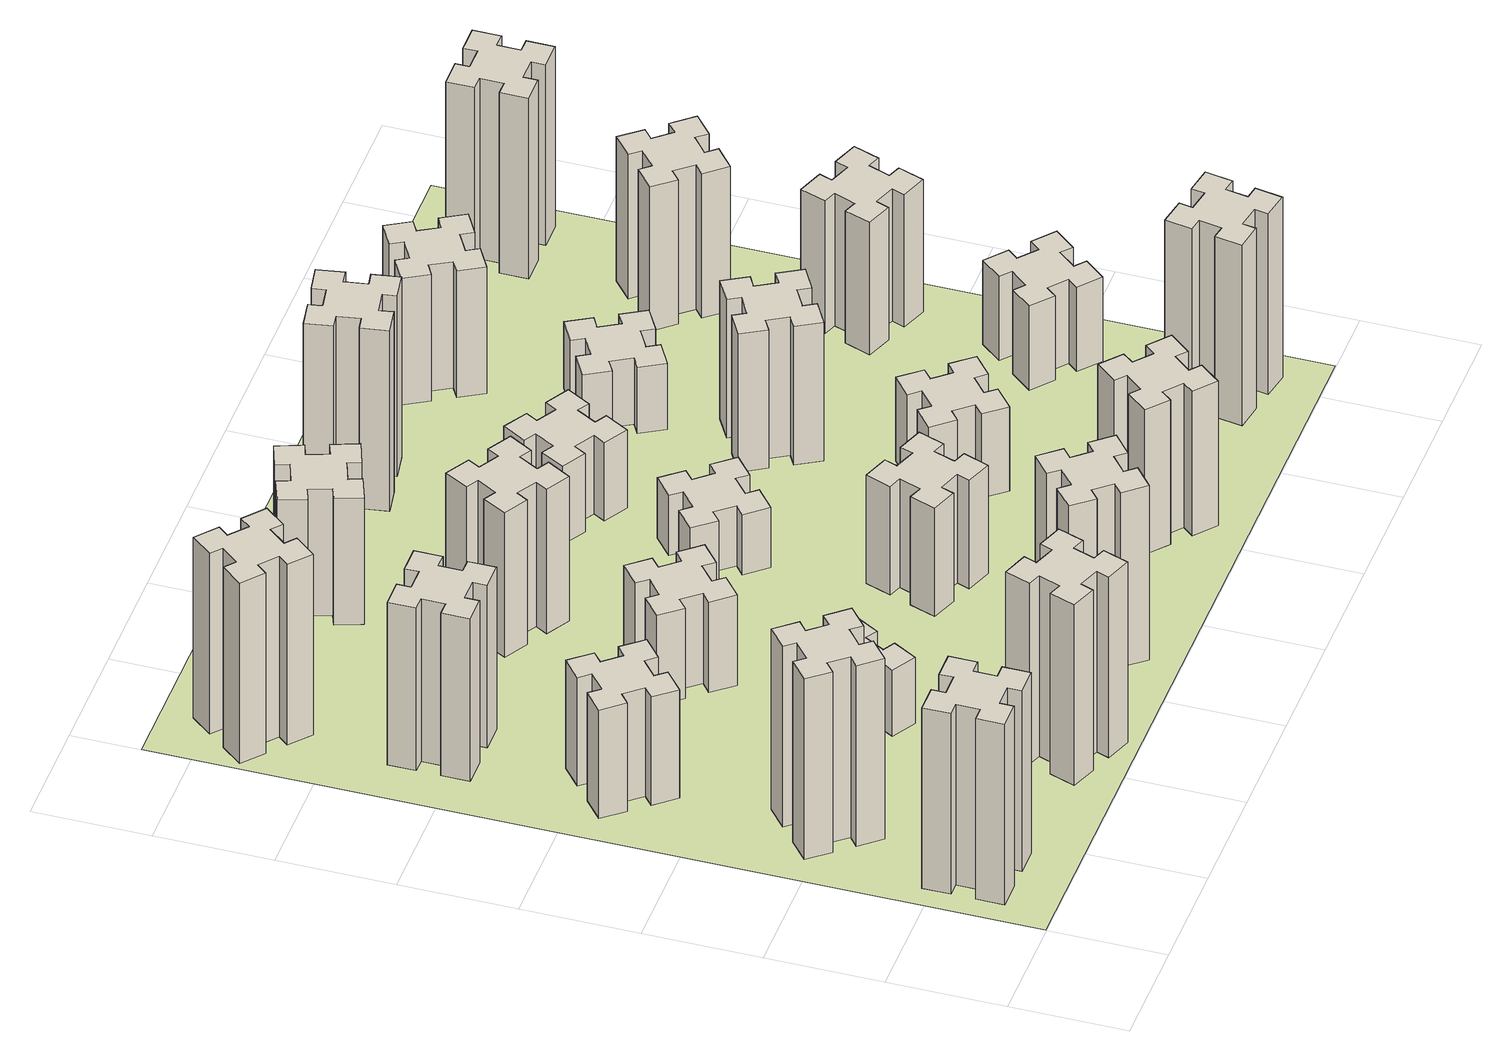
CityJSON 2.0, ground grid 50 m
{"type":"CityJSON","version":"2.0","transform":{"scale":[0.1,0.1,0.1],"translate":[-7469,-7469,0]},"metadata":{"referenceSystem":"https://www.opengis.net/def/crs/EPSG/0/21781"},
"CityObjects":{
"building1":{"type":"Building","attributes":{"class":"1000","function":"1000","usage":"1000","yearOfConstruction":2016,"roofType":"1000","measuredHeight":90,"storeysAboveGround":30,"storeysBelowGround":0},"geometry":[{"type":"Solid","lod":"1","boundaries":[[[[0,1,2,3,4,5,6,7,8,9,10,11,12,13,14,15,16,17,18,19]],[[17,16,20,21]],[[16,15,22,20]],[[15,14,23,22]],[[14,13,24,23]],[[13,12,25,24]],[[12,11,26,25]],[[11,10,27,26]],[[10,9,28,27]],[[9,8,29,28]],[[8,7,30,29]],[[7,6,31,30]],[[6,5,32,31]],[[5,4,33,32]],[[4,3,34,33]],[[3,2,35,34]],[[2,1,36,35]],[[1,0,37,36]],[[0,19,38,37]],[[19,18,39,38]],[[18,17,21,39]],[[24,25,26,27,28,29,30,31,32,33,34,35,36,37,38,39,21,20,22,23]]]]}]},
"building2":{"type":"Building","attributes":{"class":"1000","function":"1000","usage":"1000","yearOfConstruction":2016,"roofType":"1000","measuredHeight":90,"storeysAboveGround":30,"storeysBelowGround":0},"geometry":[{"type":"Solid","lod":"1","boundaries":[[[[40,41,42,43,44,45,46,47,48,49,50,51,52,53,54,55,56,57,58,59]],[[57,56,60,61]],[[56,55,62,60]],[[55,54,63,62]],[[54,53,64,63]],[[53,52,65,64]],[[52,51,66,65]],[[51,50,67,66]],[[50,49,68,67]],[[49,48,69,68]],[[48,47,70,69]],[[47,46,71,70]],[[46,45,72,71]],[[45,44,73,72]],[[44,43,74,73]],[[43,42,75,74]],[[42,41,76,75]],[[41,40,77,76]],[[40,59,78,77]],[[59,58,79,78]],[[58,57,61,79]],[[64,65,66,67,68,69,70,71,72,73,74,75,76,77,78,79,61,60,62,63]]]]}]},
"building3":{"type":"Building","attributes":{"class":"1000","function":"1000","usage":"1000","yearOfConstruction":2016,"roofType":"1000","measuredHeight":54,"storeysAboveGround":30,"storeysBelowGround":0},"geometry":[{"type":"Solid","lod":"1","boundaries":[[[[80,81,82,83,84,85,86,87,88,89,90,91,92,93,94,95,96,97,98,99]],[[97,96,100,101]],[[96,95,102,100]],[[95,94,103,102]],[[94,93,104,103]],[[93,92,105,104]],[[92,91,106,105]],[[91,90,107,106]],[[90,89,108,107]],[[89,88,109,108]],[[88,87,110,109]],[[87,86,111,110]],[[86,85,112,111]],[[85,84,113,112]],[[84,83,114,113]],[[83,82,115,114]],[[82,81,116,115]],[[81,80,117,116]],[[80,99,118,117]],[[99,98,119,118]],[[98,97,101,119]],[[104,105,106,107,108,109,110,111,112,113,114,115,116,117,118,119,101,100,102,103]]]]}]},
"building4":{"type":"Building","attributes":{"class":"1000","function":"1000","usage":"1000","yearOfConstruction":2016,"roofType":"1000","measuredHeight":81,"storeysAboveGround":30,"storeysBelowGround":0},"geometry":[{"type":"Solid","lod":"1","boundaries":[[[[120,121,122,123,124,125,126,127,128,129,130,131,132,133,134,135,136,137,138,139]],[[137,136,140,141]],[[136,135,142,140]],[[135,134,143,142]],[[134,133,144,143]],[[133,132,145,144]],[[132,131,146,145]],[[131,130,147,146]],[[130,129,148,147]],[[129,128,149,148]],[[128,127,150,149]],[[127,126,151,150]],[[126,125,152,151]],[[125,124,153,152]],[[124,123,154,153]],[[123,122,155,154]],[[122,121,156,155]],[[121,120,157,156]],[[120,139,158,157]],[[139,138,159,158]],[[138,137,141,159]],[[144,145,146,147,148,149,150,151,152,153,154,155,156,157,158,159,141,140,142,143]]]]}]},
"building5":{"type":"Building","attributes":{"class":"1000","function":"1000","usage":"1000","yearOfConstruction":2016,"roofType":"1000","measuredHeight":90,"storeysAboveGround":30,"storeysBelowGround":0},"geometry":[{"type":"Solid","lod":"1","boundaries":[[[[160,161,162,163,164,165,166,167,168,169,170,171,172,173,174,175,176,177,178,179]],[[177,176,180,181]],[[176,175,182,180]],[[175,174,183,182]],[[174,173,184,183]],[[173,172,185,184]],[[172,171,186,185]],[[171,170,187,186]],[[170,169,188,187]],[[169,168,189,188]],[[168,167,190,189]],[[167,166,191,190]],[[166,165,192,191]],[[165,164,193,192]],[[164,163,194,193]],[[163,162,195,194]],[[162,161,196,195]],[[161,160,197,196]],[[160,179,198,197]],[[179,178,199,198]],[[178,177,181,199]],[[184,185,186,187,188,189,190,191,192,193,194,195,196,197,198,199,181,180,182,183]]]]}]},
"building6":{"type":"Building","attributes":{"class":"1000","function":"1000","usage":"1000","yearOfConstruction":2016,"roofType":"1000","measuredHeight":90,"storeysAboveGround":30,"storeysBelowGround":0},"geometry":[{"type":"Solid","lod":"1","boundaries":[[[[200,201,202,203,204,205,206,207,208,209,210,211,212,213,214,215,216,217,218,219]],[[217,216,220,221]],[[216,215,222,220]],[[215,214,223,222]],[[214,213,224,223]],[[213,212,225,224]],[[212,211,226,225]],[[211,210,227,226]],[[210,209,228,227]],[[209,208,229,228]],[[208,207,230,229]],[[207,206,231,230]],[[206,205,232,231]],[[205,204,233,232]],[[204,203,234,233]],[[203,202,235,234]],[[202,201,236,235]],[[201,200,237,236]],[[200,219,238,237]],[[219,218,239,238]],[[218,217,221,239]],[[224,225,226,227,228,229,230,231,232,233,234,235,236,237,238,239,221,220,222,223]]]]}]},
"building7":{"type":"Building","attributes":{"class":"1000","function":"1000","usage":"1000","yearOfConstruction":2016,"roofType":"1000","measuredHeight":33,"storeysAboveGround":30,"storeysBelowGround":0},"geometry":[{"type":"Solid","lod":"1","boundaries":[[[[240,241,242,243,244,245,246,247,248,249,250,251,252,253,254,255,256,257,258,259]],[[257,256,260,261]],[[256,255,262,260]],[[255,254,263,262]],[[254,253,264,263]],[[253,252,265,264]],[[252,251,266,265]],[[251,250,267,266]],[[250,249,268,267]],[[249,248,269,268]],[[248,247,270,269]],[[247,246,271,270]],[[246,245,272,271]],[[245,244,273,272]],[[244,243,274,273]],[[243,242,275,274]],[[242,241,276,275]],[[241,240,277,276]],[[240,259,278,277]],[[259,258,279,278]],[[258,257,261,279]],[[264,265,266,267,268,269,270,271,272,273,274,275,276,277,278,279,261,260,262,263]]]]}]},
"building8":{"type":"Building","attributes":{"class":"1000","function":"1000","usage":"1000","yearOfConstruction":2016,"roofType":"1000","measuredHeight":45,"storeysAboveGround":30,"storeysBelowGround":0},"geometry":[{"type":"Solid","lod":"1","boundaries":[[[[280,281,282,283,284,285,286,287,288,289,290,291,292,293,294,295,296,297,298,299]],[[297,296,300,301]],[[296,295,302,300]],[[295,294,303,302]],[[294,293,304,303]],[[293,292,305,304]],[[292,291,306,305]],[[291,290,307,306]],[[290,289,308,307]],[[289,288,309,308]],[[288,287,310,309]],[[287,286,311,310]],[[286,285,312,311]],[[285,284,313,312]],[[284,283,314,313]],[[283,282,315,314]],[[282,281,316,315]],[[281,280,317,316]],[[280,299,318,317]],[[299,298,319,318]],[[298,297,301,319]],[[304,305,306,307,308,309,310,311,312,313,314,315,316,317,318,319,301,300,302,303]]]]}]},
"building9":{"type":"Building","attributes":{"class":"1000","function":"1000","usage":"1000","yearOfConstruction":2016,"roofType":"1000","measuredHeight":87,"storeysAboveGround":30,"storeysBelowGround":0},"geometry":[{"type":"Solid","lod":"1","boundaries":[[[[320,321,322,323,324,325,326,327,328,329,330,331,332,333,334,335,336,337,338,339]],[[337,336,340,341]],[[336,335,342,340]],[[335,334,343,342]],[[334,333,344,343]],[[333,332,345,344]],[[332,331,346,345]],[[331,330,347,346]],[[330,329,348,347]],[[329,328,349,348]],[[328,327,350,349]],[[327,326,351,350]],[[326,325,352,351]],[[325,324,353,352]],[[324,323,354,353]],[[323,322,355,354]],[[322,321,356,355]],[[321,320,357,356]],[[320,339,358,357]],[[339,338,359,358]],[[338,337,341,359]],[[344,345,346,347,348,349,350,351,352,353,354,355,356,357,358,359,341,340,342,343]]]]}]},
"building10":{"type":"Building","attributes":{"class":"1000","function":"1000","usage":"1000","yearOfConstruction":2016,"roofType":"1000","measuredHeight":72,"storeysAboveGround":30,"storeysBelowGround":0},"geometry":[{"type":"Solid","lod":"1","boundaries":[[[[360,361,362,363,364,365,366,367,368,369,370,371,372,373,374,375,376,377,378,379]],[[377,376,380,381]],[[376,375,382,380]],[[375,374,383,382]],[[374,373,384,383]],[[373,372,385,384]],[[372,371,386,385]],[[371,370,387,386]],[[370,369,388,387]],[[369,368,389,388]],[[368,367,390,389]],[[367,366,391,390]],[[366,365,392,391]],[[365,364,393,392]],[[364,363,394,393]],[[363,362,395,394]],[[362,361,396,395]],[[361,360,397,396]],[[360,379,398,397]],[[379,378,399,398]],[[378,377,381,399]],[[384,385,386,387,388,389,390,391,392,393,394,395,396,397,398,399,381,380,382,383]]]]}]},
"building11":{"type":"Building","attributes":{"class":"1000","function":"1000","usage":"1000","yearOfConstruction":2016,"roofType":"1000","measuredHeight":63,"storeysAboveGround":30,"storeysBelowGround":0},"geometry":[{"type":"Solid","lod":"1","boundaries":[[[[400,401,402,403,404,405,406,407,408,409,410,411,412,413,414,415,416,417,418,419]],[[417,416,420,421]],[[416,415,422,420]],[[415,414,423,422]],[[414,413,424,423]],[[413,412,425,424]],[[412,411,426,425]],[[411,410,427,426]],[[410,409,428,427]],[[409,408,429,428]],[[408,407,430,429]],[[407,406,431,430]],[[406,405,432,431]],[[405,404,433,432]],[[404,403,434,433]],[[403,402,435,434]],[[402,401,436,435]],[[401,400,437,436]],[[400,419,438,437]],[[419,418,439,438]],[[418,417,421,439]],[[424,425,426,427,428,429,430,431,432,433,434,435,436,437,438,439,421,420,422,423]]]]}]},
"building12":{"type":"Building","attributes":{"class":"1000","function":"1000","usage":"1000","yearOfConstruction":2016,"roofType":"1000","measuredHeight":54,"storeysAboveGround":30,"storeysBelowGround":0},"geometry":[{"type":"Solid","lod":"1","boundaries":[[[[440,441,442,443,444,445,446,447,448,449,450,451,452,453,454,455,456,457,458,459]],[[457,456,460,461]],[[456,455,462,460]],[[455,454,463,462]],[[454,453,464,463]],[[453,452,465,464]],[[452,451,466,465]],[[451,450,467,466]],[[450,449,468,467]],[[449,448,469,468]],[[448,447,470,469]],[[447,446,471,470]],[[446,445,472,471]],[[445,444,473,472]],[[444,443,474,473]],[[443,442,475,474]],[[442,441,476,475]],[[441,440,477,476]],[[440,459,478,477]],[[459,458,479,478]],[[458,457,461,479]],[[464,465,466,467,468,469,470,471,472,473,474,475,476,477,478,479,461,460,462,463]]]]}]},
"building13":{"type":"Building","attributes":{"class":"1000","function":"1000","usage":"1000","yearOfConstruction":2016,"roofType":"1000","measuredHeight":30,"storeysAboveGround":30,"storeysBelowGround":0},"geometry":[{"type":"Solid","lod":"1","boundaries":[[[[480,481,482,483,484,485,486,487,488,489,490,491,492,493,494,495,496,497,498,499]],[[497,496,500,501]],[[496,495,502,500]],[[495,494,503,502]],[[494,493,504,503]],[[493,492,505,504]],[[492,491,506,505]],[[491,490,507,506]],[[490,489,508,507]],[[489,488,509,508]],[[488,487,510,509]],[[487,486,511,510]],[[486,485,512,511]],[[485,484,513,512]],[[484,483,514,513]],[[483,482,515,514]],[[482,481,516,515]],[[481,480,517,516]],[[480,499,518,517]],[[499,498,519,518]],[[498,497,501,519]],[[504,505,506,507,508,509,510,511,512,513,514,515,516,517,518,519,501,500,502,503]]]]}]},
"building14":{"type":"Building","attributes":{"class":"1000","function":"1000","usage":"1000","yearOfConstruction":2016,"roofType":"1000","measuredHeight":72,"storeysAboveGround":30,"storeysBelowGround":0},"geometry":[{"type":"Solid","lod":"1","boundaries":[[[[520,521,522,523,524,525,526,527,528,529,530,531,532,533,534,535,536,537,538,539]],[[537,536,540,541]],[[536,535,542,540]],[[535,534,543,542]],[[534,533,544,543]],[[533,532,545,544]],[[532,531,546,545]],[[531,530,547,546]],[[530,529,548,547]],[[529,528,549,548]],[[528,527,550,549]],[[527,526,551,550]],[[526,525,552,551]],[[525,524,553,552]],[[524,523,554,553]],[[523,522,555,554]],[[522,521,556,555]],[[521,520,557,556]],[[520,539,558,557]],[[539,538,559,558]],[[538,537,541,559]],[[544,545,546,547,548,549,550,551,552,553,554,555,556,557,558,559,541,540,542,543]]]]}]},
"building15":{"type":"Building","attributes":{"class":"1000","function":"1000","usage":"1000","yearOfConstruction":2016,"roofType":"1000","measuredHeight":39,"storeysAboveGround":30,"storeysBelowGround":0},"geometry":[{"type":"Solid","lod":"1","boundaries":[[[[560,561,562,563,564,565,566,567,568,569,570,571,572,573,574,575,576,577,578,579]],[[577,576,580,581]],[[576,575,582,580]],[[575,574,583,582]],[[574,573,584,583]],[[573,572,585,584]],[[572,571,586,585]],[[571,570,587,586]],[[570,569,588,587]],[[569,568,589,588]],[[568,567,590,589]],[[567,566,591,590]],[[566,565,592,591]],[[565,564,593,592]],[[564,563,594,593]],[[563,562,595,594]],[[562,561,596,595]],[[561,560,597,596]],[[560,579,598,597]],[[579,578,599,598]],[[578,577,581,599]],[[584,585,586,587,588,589,590,591,592,593,594,595,596,597,598,599,581,580,582,583]]]]}]},
"building16":{"type":"Building","attributes":{"class":"1000","function":"1000","usage":"1000","yearOfConstruction":2016,"roofType":"1000","measuredHeight":90,"storeysAboveGround":30,"storeysBelowGround":0},"geometry":[{"type":"Solid","lod":"1","boundaries":[[[[600,601,602,603,604,605,606,607,608,609,610,611,612,613,614,615,616,617,618,619]],[[617,616,620,621]],[[616,615,622,620]],[[615,614,623,622]],[[614,613,624,623]],[[613,612,625,624]],[[612,611,626,625]],[[611,610,627,626]],[[610,609,628,627]],[[609,608,629,628]],[[608,607,630,629]],[[607,606,631,630]],[[606,605,632,631]],[[605,604,633,632]],[[604,603,634,633]],[[603,602,635,634]],[[602,601,636,635]],[[601,600,637,636]],[[600,619,638,637]],[[619,618,639,638]],[[618,617,621,639]],[[624,625,626,627,628,629,630,631,632,633,634,635,636,637,638,639,621,620,622,623]]]]}]},
"building17":{"type":"Building","attributes":{"class":"1000","function":"1000","usage":"1000","yearOfConstruction":2016,"roofType":"1000","measuredHeight":42,"storeysAboveGround":30,"storeysBelowGround":0},"geometry":[{"type":"Solid","lod":"1","boundaries":[[[[640,641,642,643,644,645,646,647,648,649,650,651,652,653,654,655,656,657,658,659]],[[657,656,660,661]],[[656,655,662,660]],[[655,654,663,662]],[[654,653,664,663]],[[653,652,665,664]],[[652,651,666,665]],[[651,650,667,666]],[[650,649,668,667]],[[649,648,669,668]],[[648,647,670,669]],[[647,646,671,670]],[[646,645,672,671]],[[645,644,673,672]],[[644,643,674,673]],[[643,642,675,674]],[[642,641,676,675]],[[641,640,677,676]],[[640,659,678,677]],[[659,658,679,678]],[[658,657,661,679]],[[664,665,666,667,668,669,670,671,672,673,674,675,676,677,678,679,661,660,662,663]]]]}]},
"building18":{"type":"Building","attributes":{"class":"1000","function":"1000","usage":"1000","yearOfConstruction":2016,"roofType":"1000","measuredHeight":69,"storeysAboveGround":30,"storeysBelowGround":0},"geometry":[{"type":"Solid","lod":"1","boundaries":[[[[680,681,682,683,684,685,686,687,688,689,690,691,692,693,694,695,696,697,698,699]],[[697,696,700,701]],[[696,695,702,700]],[[695,694,703,702]],[[694,693,704,703]],[[693,692,705,704]],[[692,691,706,705]],[[691,690,707,706]],[[690,689,708,707]],[[689,688,709,708]],[[688,687,710,709]],[[687,686,711,710]],[[686,685,712,711]],[[685,684,713,712]],[[684,683,714,713]],[[683,682,715,714]],[[682,681,716,715]],[[681,680,717,716]],[[680,699,718,717]],[[699,698,719,718]],[[698,697,701,719]],[[704,705,706,707,708,709,710,711,712,713,714,715,716,717,718,719,701,700,702,703]]]]}]},
"building19":{"type":"Building","attributes":{"class":"1000","function":"1000","usage":"1000","yearOfConstruction":2016,"roofType":"1000","measuredHeight":33,"storeysAboveGround":30,"storeysBelowGround":0},"geometry":[{"type":"Solid","lod":"1","boundaries":[[[[720,721,722,723,724,725,726,727,728,729,730,731,732,733,734,735,736,737,738,739]],[[737,736,740,741]],[[736,735,742,740]],[[735,734,743,742]],[[734,733,744,743]],[[733,732,745,744]],[[732,731,746,745]],[[731,730,747,746]],[[730,729,748,747]],[[729,728,749,748]],[[728,727,750,749]],[[727,726,751,750]],[[726,725,752,751]],[[725,724,753,752]],[[724,723,754,753]],[[723,722,755,754]],[[722,721,756,755]],[[721,720,757,756]],[[720,739,758,757]],[[739,738,759,758]],[[738,737,741,759]],[[744,745,746,747,748,749,750,751,752,753,754,755,756,757,758,759,741,740,742,743]]]]}]},
"building20":{"type":"Building","attributes":{"class":"1000","function":"1000","usage":"1000","yearOfConstruction":2016,"roofType":"1000","measuredHeight":90,"storeysAboveGround":30,"storeysBelowGround":0},"geometry":[{"type":"Solid","lod":"1","boundaries":[[[[760,761,762,763,764,765,766,767,768,769,770,771,772,773,774,775,776,777,778,779]],[[777,776,780,781]],[[776,775,782,780]],[[775,774,783,782]],[[774,773,784,783]],[[773,772,785,784]],[[772,771,786,785]],[[771,770,787,786]],[[770,769,788,787]],[[769,768,789,788]],[[768,767,790,789]],[[767,766,791,790]],[[766,765,792,791]],[[765,764,793,792]],[[764,763,794,793]],[[763,762,795,794]],[[762,761,796,795]],[[761,760,797,796]],[[760,779,798,797]],[[779,778,799,798]],[[778,777,781,799]],[[784,785,786,787,788,789,790,791,792,793,794,795,796,797,798,799,781,780,782,783]]]]}]},
"building21":{"type":"Building","attributes":{"class":"1000","function":"1000","usage":"1000","yearOfConstruction":2016,"roofType":"1000","measuredHeight":63,"storeysAboveGround":30,"storeysBelowGround":0},"geometry":[{"type":"Solid","lod":"1","boundaries":[[[[800,801,802,803,804,805,806,807,808,809,810,811,812,813,814,815,816,817,818,819]],[[817,816,820,821]],[[816,815,822,820]],[[815,814,823,822]],[[814,813,824,823]],[[813,812,825,824]],[[812,811,826,825]],[[811,810,827,826]],[[810,809,828,827]],[[809,808,829,828]],[[808,807,830,829]],[[807,806,831,830]],[[806,805,832,831]],[[805,804,833,832]],[[804,803,834,833]],[[803,802,835,834]],[[802,801,836,835]],[[801,800,837,836]],[[800,819,838,837]],[[819,818,839,838]],[[818,817,821,839]],[[824,825,826,827,828,829,830,831,832,833,834,835,836,837,838,839,821,820,822,823]]]]}]},
"building22":{"type":"Building","attributes":{"class":"1000","function":"1000","usage":"1000","yearOfConstruction":2016,"roofType":"1000","measuredHeight":42,"storeysAboveGround":30,"storeysBelowGround":0},"geometry":[{"type":"Solid","lod":"1","boundaries":[[[[840,841,842,843,844,845,846,847,848,849,850,851,852,853,854,855,856,857,858,859]],[[857,856,860,861]],[[856,855,862,860]],[[855,854,863,862]],[[854,853,864,863]],[[853,852,865,864]],[[852,851,866,865]],[[851,850,867,866]],[[850,849,868,867]],[[849,848,869,868]],[[848,847,870,869]],[[847,846,871,870]],[[846,845,872,871]],[[845,844,873,872]],[[844,843,874,873]],[[843,842,875,874]],[[842,841,876,875]],[[841,840,877,876]],[[840,859,878,877]],[[859,858,879,878]],[[858,857,861,879]],[[864,865,866,867,868,869,870,871,872,873,874,875,876,877,878,879,861,860,862,863]]]]}]},
"building23":{"type":"Building","attributes":{"class":"1000","function":"1000","usage":"1000","yearOfConstruction":2016,"roofType":"1000","measuredHeight":66,"storeysAboveGround":30,"storeysBelowGround":0},"geometry":[{"type":"Solid","lod":"1","boundaries":[[[[880,881,882,883,884,885,886,887,888,889,890,891,892,893,894,895,896,897,898,899]],[[897,896,900,901]],[[896,895,902,900]],[[895,894,903,902]],[[894,893,904,903]],[[893,892,905,904]],[[892,891,906,905]],[[891,890,907,906]],[[890,889,908,907]],[[889,888,909,908]],[[888,887,910,909]],[[887,886,911,910]],[[886,885,912,911]],[[885,884,913,912]],[[884,883,914,913]],[[883,882,915,914]],[[882,881,916,915]],[[881,880,917,916]],[[880,899,918,917]],[[899,898,919,918]],[[898,897,901,919]],[[904,905,906,907,908,909,910,911,912,913,914,915,916,917,918,919,901,900,902,903]]]]}]},
"building24":{"type":"Building","attributes":{"class":"1000","function":"1000","usage":"1000","yearOfConstruction":2016,"roofType":"1000","measuredHeight":72,"storeysAboveGround":30,"storeysBelowGround":0},"geometry":[{"type":"Solid","lod":"1","boundaries":[[[[920,921,922,923,924,925,926,927,928,929,930,931,932,933,934,935,936,937,938,939]],[[937,936,940,941]],[[936,935,942,940]],[[935,934,943,942]],[[934,933,944,943]],[[933,932,945,944]],[[932,931,946,945]],[[931,930,947,946]],[[930,929,948,947]],[[929,928,949,948]],[[928,927,950,949]],[[927,926,951,950]],[[926,925,952,951]],[[925,924,953,952]],[[924,923,954,953]],[[923,922,955,954]],[[922,921,956,955]],[[921,920,957,956]],[[920,939,958,957]],[[939,938,959,958]],[[938,937,941,959]],[[944,945,946,947,948,949,950,951,952,953,954,955,956,957,958,959,941,940,942,943]]]]}]},
"building25":{"type":"Building","attributes":{"class":"1000","function":"1000","usage":"1000","yearOfConstruction":2016,"roofType":"1000","measuredHeight":90,"storeysAboveGround":30,"storeysBelowGround":0},"geometry":[{"type":"Solid","lod":"1","boundaries":[[[[960,961,962,963,964,965,966,967,968,969,970,971,972,973,974,975,976,977,978,979]],[[977,976,980,981]],[[976,975,982,980]],[[975,974,983,982]],[[974,973,984,983]],[[973,972,985,984]],[[972,971,986,985]],[[971,970,987,986]],[[970,969,988,987]],[[969,968,989,988]],[[968,967,990,989]],[[967,966,991,990]],[[966,965,992,991]],[[965,964,993,992]],[[964,963,994,993]],[[963,962,995,994]],[[962,961,996,995]],[[961,960,997,996]],[[960,979,998,997]],[[979,978,999,998]],[[978,977,981,999]],[[984,985,986,987,988,989,990,991,992,993,994,995,996,997,998,999,981,980,982,983]]]]}]},
"landuse1":{"type":"LandUse","attributes":{"name":"plot1","function":"1010"},"geometry":[{"type":"MultiSurface","lod":"1","boundaries":[[[1000,1001,1002,1003]]]}]}
},
"vertices":[
[165,425,0],[165,325,0],[105,325,0],[105,205,0],[225,205,0],[225,265,0],[325,265,0],[325,205,0],[445,205,0],[445,325,0],[385,325,0],[385,425,0],[445,425,0],[445,545,0],[325,545,0],[325,485,0],[225,485,0],[225,545,0],[105,545,0],[105,425,0],[225,485,900],[225,545,900],[325,485,900],[325,545,900],[445,545,900],[445,425,900],[385,425,900],[385,325,900],[445,325,900],[445,205,900],[325,205,900],[325,265,900],[225,265,900],[225,205,900],[105,205,900],[105,325,900],[165,325,900],[165,425,900],[105,425,900],[105,545,900],
[492,1048,0],[427,1124,0],[473,1163,0],[396,1255,0],[304,1178,0],[343,1132,0],[266,1067,0],[228,1113,0],[136,1036,0],[213,944,0],[259,983,0],[323,906,0],[277,868,0],[354,776,0],[446,853,0],[408,899,0],[484,963,0],[523,917,0],[615,994,0],[538,1086,0],[484,963,900],[523,917,900],[408,899,900],[446,853,900],[354,776,900],[277,868,900],[323,906,900],[259,983,900],[213,944,900],[136,1036,900],[228,1113,900],[266,1067,900],[343,1132,900],[304,1178,900],[396,1255,900],[473,1163,900],[427,1124,900],[492,1048,900],[538,1086,900],[615,994,900],
[492,1888,0],[427,1964,0],[473,2003,0],[396,2095,0],[304,2018,0],[343,1972,0],[266,1907,0],[228,1953,0],[136,1876,0],[213,1784,0],[259,1823,0],[323,1746,0],[277,1708,0],[354,1616,0],[446,1693,0],[408,1739,0],[484,1803,0],[523,1757,0],[615,1834,0],[538,1926,0],[484,1803,540],[523,1757,540],[408,1739,540],[446,1693,540],[354,1616,540],[277,1708,540],[323,1746,540],[259,1823,540],[213,1784,540],[136,1876,540],[228,1953,540],[266,1907,540],[343,1972,540],[304,2018,540],[396,2095,540],[473,2003,540],[427,1964,540],[492,1888,540],[538,1926,540],[615,1834,540],
[485,2545,0],[485,2645,0],[545,2645,0],[545,2765,0],[425,2765,0],[425,2705,0],[325,2705,0],[325,2765,0],[205,2765,0],[205,2645,0],[265,2645,0],[265,2545,0],[205,2545,0],[205,2425,0],[325,2425,0],[325,2485,0],[425,2485,0],[425,2425,0],[545,2425,0],[545,2545,0],[425,2485,810],[425,2425,810],[325,2485,810],[325,2425,810],[205,2425,810],[205,2545,810],[265,2545,810],[265,2645,810],[205,2645,810],[205,2765,810],[325,2765,810],[325,2705,810],[425,2705,810],[425,2765,810],[545,2765,810],[545,2645,810],[485,2645,810],[485,2545,810],[545,2545,810],[545,2425,810],
[1029,360,0],[995,266,0],[939,287,0],[897,174,0],[1010,133,0],[1031,189,0],[1125,155,0],[1104,99,0],[1217,57,0],[1258,170,0],[1202,191,0],[1236,285,0],[1292,264,0],[1333,377,0],[1220,418,0],[1200,362,0],[1106,396,0],[1127,452,0],[1014,493,0],[973,380,0],[1106,396,900],[1127,452,900],[1200,362,900],[1220,418,900],[1333,377,900],[1292,264,900],[1236,285,900],[1202,191,900],[1258,170,900],[1217,57,900],[1104,99,900],[1125,155,900],[1031,189,900],[1010,133,900],[897,174,900],[939,287,900],[995,266,900],[1029,360,900],[973,380,900],[1014,493,900],
[384,3387,0],[308,3452,0],[346,3498,0],[254,3575,0],[177,3483,0],[223,3444,0],[159,3368,0],[113,3406,0],[36,3314,0],[128,3237,0],[166,3283,0],[243,3219,0],[204,3173,0],[296,3096,0],[373,3188,0],[327,3226,0],[392,3303,0],[438,3264,0],[515,3356,0],[423,3433,0],[392,3303,900],[438,3264,900],[327,3226,900],[373,3188,900],[296,3096,900],[204,3173,900],[243,3219,900],[166,3283,900],[128,3237,900],[36,3314,900],[113,3406,900],[159,3368,900],[223,3444,900],[177,3483,900],[254,3575,900],[346,3498,900],[308,3452,900],[384,3387,900],[423,3433,900],[515,3356,900],
[1086,1017,0],[1136,1104,0],[1188,1074,0],[1248,1178,0],[1144,1238,0],[1114,1186,0],[1027,1236,0],[1057,1288,0],[953,1348,0],[893,1244,0],[945,1214,0],[895,1127,0],[843,1157,0],[783,1053,0],[887,993,0],[917,1045,0],[1004,995,0],[974,943,0],[1078,883,0],[1138,987,0],[1004,995,330],[974,943,330],[917,1045,330],[887,993,330],[783,1053,330],[843,1157,330],[895,1127,330],[945,1214,330],[893,1244,330],[953,1348,330],[1057,1288,330],[1027,1236,330],[1114,1186,330],[1144,1238,330],[1248,1178,330],[1188,1074,330],[1136,1104,330],[1086,1017,330],[1138,987,330],[1078,883,330],
[1083,1972,0],[1006,1907,0],[968,1953,0],[876,1876,0],[953,1784,0],[999,1823,0],[1063,1746,0],[1017,1708,0],[1094,1616,0],[1186,1693,0],[1148,1739,0],[1224,1803,0],[1263,1757,0],[1355,1834,0],[1278,1926,0],[1232,1888,0],[1167,1964,0],[1213,2003,0],[1136,2095,0],[1044,2018,0],[1167,1964,450],[1213,2003,450],[1232,1888,450],[1278,1926,450],[1355,1834,450],[1263,1757,450],[1224,1803,450],[1148,1739,450],[1186,1693,450],[1094,1616,450],[1017,1708,450],[1063,1746,450],[999,1823,450],[953,1784,450],[876,1876,450],[968,1953,450],[1006,1907,450],[1083,1972,450],[1044,2018,450],[1136,2095,450],
[1639,343,0],[1703,266,0],[1657,228,0],[1734,136,0],[1826,213,0],[1788,259,0],[1864,323,0],[1903,277,0],[1995,354,0],[1918,446,0],[1872,408,0],[1807,484,0],[1853,523,0],[1776,615,0],[1684,538,0],[1723,492,0],[1646,427,0],[1608,473,0],[1516,396,0],[1593,304,0],[1646,427,870],[1608,473,870],[1723,492,870],[1684,538,870],[1776,615,870],[1853,523,870],[1807,484,870],[1872,408,870],[1918,446,870],[1995,354,870],[1903,277,870],[1864,323,870],[1788,259,870],[1826,213,870],[1734,136,870],[1657,228,870],[1703,266,870],[1639,343,870],[1593,304,870],[1516,396,870],
[1314,2666,0],[1227,2716,0],[1257,2768,0],[1153,2828,0],[1093,2724,0],[1145,2694,0],[1095,2607,0],[1043,2637,0],[983,2533,0],[1087,2473,0],[1117,2525,0],[1204,2475,0],[1174,2423,0],[1278,2363,0],[1338,2467,0],[1286,2497,0],[1336,2584,0],[1388,2554,0],[1448,2658,0],[1344,2718,0],[1336,2584,720],[1388,2554,720],[1286,2497,720],[1338,2467,720],[1278,2363,720],[1174,2423,720],[1204,2475,720],[1117,2525,720],[1087,2473,720],[983,2533,720],[1043,2637,720],[1095,2607,720],[1145,2694,720],[1093,2724,720],[1153,2828,720],[1257,2768,720],[1227,2716,720],[1314,2666,720],[1344,2718,720],[1448,2658,720],
[1125,3456,0],[1031,3422,0],[1010,3478,0],[897,3437,0],[939,3324,0],[995,3345,0],[1029,3251,0],[973,3230,0],[1014,3117,0],[1127,3159,0],[1106,3215,0],[1200,3249,0],[1220,3193,0],[1333,3234,0],[1292,3347,0],[1236,3326,0],[1202,3420,0],[1258,3440,0],[1217,3553,0],[1104,3512,0],[1202,3420,630],[1258,3440,630],[1236,3326,630],[1292,3347,630],[1333,3234,630],[1220,3193,630],[1200,3249,630],[1106,3215,630],[1127,3159,630],[1014,3117,630],[973,3230,630],[1029,3251,630],[995,3345,630],[939,3324,630],[897,3437,630],[1010,3478,630],[1031,3422,630],[1125,3456,630],[1104,3512,630],[1217,3553,630],
[1869,1200,0],[1835,1106,0],[1779,1127,0],[1737,1014,0],[1850,973,0],[1871,1029,0],[1965,995,0],[1944,939,0],[2057,897,0],[2098,1010,0],[2042,1031,0],[2076,1125,0],[2132,1104,0],[2173,1217,0],[2060,1258,0],[2040,1202,0],[1946,1236,0],[1967,1292,0],[1854,1333,0],[1813,1220,0],[1946,1236,540],[1967,1292,540],[2040,1202,540],[2060,1258,540],[2173,1217,540],[2132,1104,540],[2076,1125,540],[2042,1031,540],[2098,1010,540],[2057,897,540],[1944,939,540],[1965,995,540],[1871,1029,540],[1850,973,540],[1737,1014,540],[1779,1127,540],[1835,1106,540],[1869,1200,540],[1813,1220,540],[1854,1333,540],
[1972,1988,0],[1907,2064,0],[1953,2103,0],[1876,2195,0],[1784,2118,0],[1823,2072,0],[1746,2007,0],[1708,2053,0],[1616,1976,0],[1693,1884,0],[1739,1923,0],[1803,1846,0],[1757,1808,0],[1834,1716,0],[1926,1793,0],[1888,1839,0],[1964,1903,0],[2003,1857,0],[2095,1934,0],[2018,2026,0],[1964,1903,300],[2003,1857,300],[1888,1839,300],[1926,1793,300],[1834,1716,300],[1757,1808,300],[1803,1846,300],[1739,1923,300],[1693,1884,300],[1616,1976,300],[1708,2053,300],[1746,2007,300],[1823,2072,300],[1784,2118,300],[1876,2195,300],[1953,2103,300],[1907,2064,300],[1972,1988,300],[2018,2026,300],[2095,1934,300],
[2486,323,0],[2563,259,0],[2524,213,0],[2616,136,0],[2693,228,0],[2647,266,0],[2712,343,0],[2758,304,0],[2835,396,0],[2743,473,0],[2704,427,0],[2628,492,0],[2666,538,0],[2574,615,0],[2497,523,0],[2543,484,0],[2479,408,0],[2433,446,0],[2356,354,0],[2448,277,0],[2479,408,720],[2433,446,720],[2543,484,720],[2497,523,720],[2574,615,720],[2666,538,720],[2628,492,720],[2704,427,720],[2743,473,720],[2835,396,720],[2758,304,720],[2712,343,720],[2647,266,720],[2693,228,720],[2616,136,720],[2524,213,720],[2563,259,720],[2486,323,720],[2448,277,720],[2356,354,720],
[2026,2497,0],[2076,2584,0],[2128,2554,0],[2188,2658,0],[2084,2718,0],[2054,2666,0],[1967,2716,0],[1997,2768,0],[1893,2828,0],[1833,2724,0],[1885,2694,0],[1835,2607,0],[1783,2637,0],[1723,2533,0],[1827,2473,0],[1857,2525,0],[1944,2475,0],[1914,2423,0],[2018,2363,0],[2078,2467,0],[1944,2475,390],[1914,2423,390],[1857,2525,390],[1827,2473,390],[1723,2533,390],[1783,2637,390],[1835,2607,390],[1885,2694,390],[1833,2724,390],[1893,2828,390],[1997,2768,390],[1967,2716,390],[2054,2666,390],[2084,2718,390],[2188,2658,390],[2128,2554,390],[2076,2584,390],[2026,2497,390],[2078,2467,390],[2018,2363,390],
[1885,3552,0],[1787,3535,0],[1777,3594,0],[1658,3573,0],[1679,3455,0],[1738,3465,0],[1756,3367,0],[1697,3357,0],[1717,3238,0],[1836,3259,0],[1825,3318,0],[1924,3336,0],[1934,3277,0],[2052,3297,0],[2031,3416,0],[1972,3405,0],[1955,3504,0],[2014,3514,0],[1993,3632,0],[1875,3611,0],[1955,3504,900],[2014,3514,900],[1972,3405,900],[2031,3416,900],[2052,3297,900],[1934,3277,900],[1924,3336,900],[1825,3318,900],[1836,3259,900],[1717,3238,900],[1697,3357,900],[1756,3367,900],[1738,3465,900],[1679,3455,900],[1658,3573,900],[1777,3594,900],[1787,3535,900],[1885,3552,900],[1875,3611,900],[1993,3632,900],
[2628,1099,0],[2704,1163,0],[2743,1117,0],[2835,1194,0],[2758,1286,0],[2712,1248,0],[2647,1324,0],[2693,1363,0],[2616,1455,0],[2524,1378,0],[2563,1332,0],[2486,1267,0],[2448,1313,0],[2356,1236,0],[2433,1144,0],[2479,1183,0],[2543,1106,0],[2497,1068,0],[2574,976,0],[2666,1053,0],[2543,1106,420],[2497,1068,420],[2479,1183,420],[2433,1144,420],[2356,1236,420],[2448,1313,420],[2486,1267,420],[2563,1332,420],[2524,1378,420],[2616,1455,420],[2693,1363,420],[2647,1324,420],[2712,1248,420],[2758,1286,420],[2835,1194,420],[2743,1117,420],[2704,1163,420],[2628,1099,420],[2666,1053,420],[2574,976,420],
[2716,1967,0],[2666,2054,0],[2718,2084,0],[2658,2188,0],[2554,2128,0],[2584,2076,0],[2497,2026,0],[2467,2078,0],[2363,2018,0],[2423,1914,0],[2475,1944,0],[2525,1857,0],[2473,1827,0],[2533,1723,0],[2637,1783,0],[2607,1835,0],[2694,1885,0],[2724,1833,0],[2828,1893,0],[2768,1997,0],[2694,1885,690],[2724,1833,690],[2607,1835,690],[2637,1783,690],[2533,1723,690],[2473,1827,690],[2525,1857,690],[2475,1944,690],[2423,1914,690],[2363,2018,690],[2467,2078,690],[2497,2026,690],[2584,2076,690],[2554,2128,690],[2658,2188,690],[2718,2084,690],[2666,2054,690],[2716,1967,690],[2768,1997,690],[2828,1893,690],
[2475,2584,0],[2525,2497,0],[2473,2467,0],[2533,2363,0],[2637,2423,0],[2607,2475,0],[2694,2525,0],[2724,2473,0],[2828,2533,0],[2768,2637,0],[2716,2607,0],[2666,2694,0],[2718,2724,0],[2658,2828,0],[2554,2768,0],[2584,2716,0],[2497,2666,0],[2467,2718,0],[2363,2658,0],[2423,2554,0],[2497,2666,330],[2467,2718,330],[2584,2716,330],[2554,2768,330],[2658,2828,330],[2718,2724,330],[2666,2694,330],[2716,2607,330],[2768,2637,330],[2828,2533,330],[2724,2473,330],[2694,2525,330],[2607,2475,330],[2637,2423,330],[2533,2363,330],[2473,2467,330],[2525,2497,330],[2475,2584,330],[2423,2554,330],[2363,2658,330],
[3504,475,0],[3405,492,0],[3416,551,0],[3297,572,0],[3277,454,0],[3336,444,0],[3318,345,0],[3259,356,0],[3238,237,0],[3357,217,0],[3367,276,0],[3465,258,0],[3455,199,0],[3573,178,0],[3594,297,0],[3535,307,0],[3552,405,0],[3611,395,0],[3632,513,0],[3514,534,0],[3552,405,900],[3611,395,900],[3535,307,900],[3594,297,900],[3573,178,900],[3455,199,900],[3465,258,900],[3367,276,900],[3357,217,900],[3238,237,900],[3259,356,900],[3318,345,900],[3336,444,900],[3277,454,900],[3297,572,900],[3416,551,900],[3405,492,900],[3504,475,900],[3514,534,900],[3632,513,900],
[2716,3347,0],[2666,3434,0],[2718,3464,0],[2658,3568,0],[2554,3508,0],[2584,3456,0],[2497,3406,0],[2467,3458,0],[2363,3398,0],[2423,3294,0],[2475,3324,0],[2525,3237,0],[2473,3207,0],[2533,3103,0],[2637,3163,0],[2607,3215,0],[2694,3265,0],[2724,3213,0],[2828,3273,0],[2768,3377,0],[2694,3265,630],[2724,3213,630],[2607,3215,630],[2637,3163,630],[2533,3103,630],[2473,3207,630],[2525,3237,630],[2475,3324,630],[2423,3294,630],[2363,3398,630],[2467,3458,630],[2497,3406,630],[2584,3456,630],[2554,3508,630],[2658,3568,630],[2718,3464,630],[2666,3434,630],[2716,3347,630],[2768,3377,630],[2828,3273,630],
[3544,1167,0],[3468,1232,0],[3506,1278,0],[3414,1355,0],[3337,1263,0],[3383,1224,0],[3319,1148,0],[3273,1186,0],[3196,1094,0],[3288,1017,0],[3326,1063,0],[3403,999,0],[3364,953,0],[3456,876,0],[3533,968,0],[3487,1006,0],[3552,1083,0],[3598,1044,0],[3675,1136,0],[3583,1213,0],[3552,1083,420],[3598,1044,420],[3487,1006,420],[3533,968,420],[3456,876,420],[3364,953,420],[3403,999,420],[3326,1063,420],[3288,1017,420],[3196,1094,420],[3273,1186,420],[3319,1148,420],[3383,1224,420],[3337,1263,420],[3414,1355,420],[3506,1278,420],[3468,1232,420],[3544,1167,420],[3583,1213,420],[3675,1136,420],
[3520,1942,0],[3426,1976,0],[3447,2032,0],[3334,2073,0],[3293,1960,0],[3349,1940,0],[3315,1846,0],[3259,1867,0],[3217,1754,0],[3330,1713,0],[3351,1769,0],[3445,1735,0],[3424,1679,0],[3537,1637,0],[3578,1750,0],[3522,1771,0],[3556,1865,0],[3612,1844,0],[3653,1957,0],[3540,1998,0],[3556,1865,660],[3612,1844,660],[3522,1771,660],[3578,1750,660],[3537,1637,660],[3424,1679,660],[3445,1735,660],[3351,1769,660],[3330,1713,660],[3217,1754,660],[3259,1867,660],[3315,1846,660],[3349,1940,660],[3293,1960,660],[3334,2073,660],[3447,2032,660],[3426,1976,660],[3520,1942,660],[3540,1998,660],[3653,1957,660],
[3219,2563,0],[3283,2486,0],[3237,2448,0],[3314,2356,0],[3406,2433,0],[3368,2479,0],[3444,2543,0],[3483,2497,0],[3575,2574,0],[3498,2666,0],[3452,2628,0],[3387,2704,0],[3433,2743,0],[3356,2835,0],[3264,2758,0],[3303,2712,0],[3226,2647,0],[3188,2693,0],[3096,2616,0],[3173,2524,0],[3226,2647,720],[3188,2693,720],[3303,2712,720],[3264,2758,720],[3356,2835,720],[3433,2743,720],[3387,2704,720],[3452,2628,720],[3498,2666,720],[3575,2574,720],[3483,2497,720],[3444,2543,720],[3368,2479,720],[3406,2433,720],[3314,2356,720],[3237,2448,720],[3283,2486,720],[3219,2563,720],[3173,2524,720],[3096,2616,720],
[3385,3225,0],[3485,3225,0],[3485,3165,0],[3605,3165,0],[3605,3285,0],[3545,3285,0],[3545,3385,0],[3605,3385,0],[3605,3505,0],[3485,3505,0],[3485,3445,0],[3385,3445,0],[3385,3505,0],[3265,3505,0],[3265,3385,0],[3325,3385,0],[3325,3285,0],[3265,3285,0],[3265,3165,0],[3385,3165,0],[3325,3285,900],[3265,3285,900],[3325,3385,900],[3265,3385,900],[3265,3505,900],[3385,3505,900],[3385,3445,900],[3485,3445,900],[3485,3505,900],[3605,3505,900],[3605,3385,900],[3545,3385,900],[3545,3285,900],[3605,3285,900],[3605,3165,900],[3485,3165,900],[3485,3225,900],[3385,3225,900],[3385,3165,900],[3265,3165,900],
[5,3705,0],[3705,3705,0],[3705,5,0],[5,5,0]
]}
